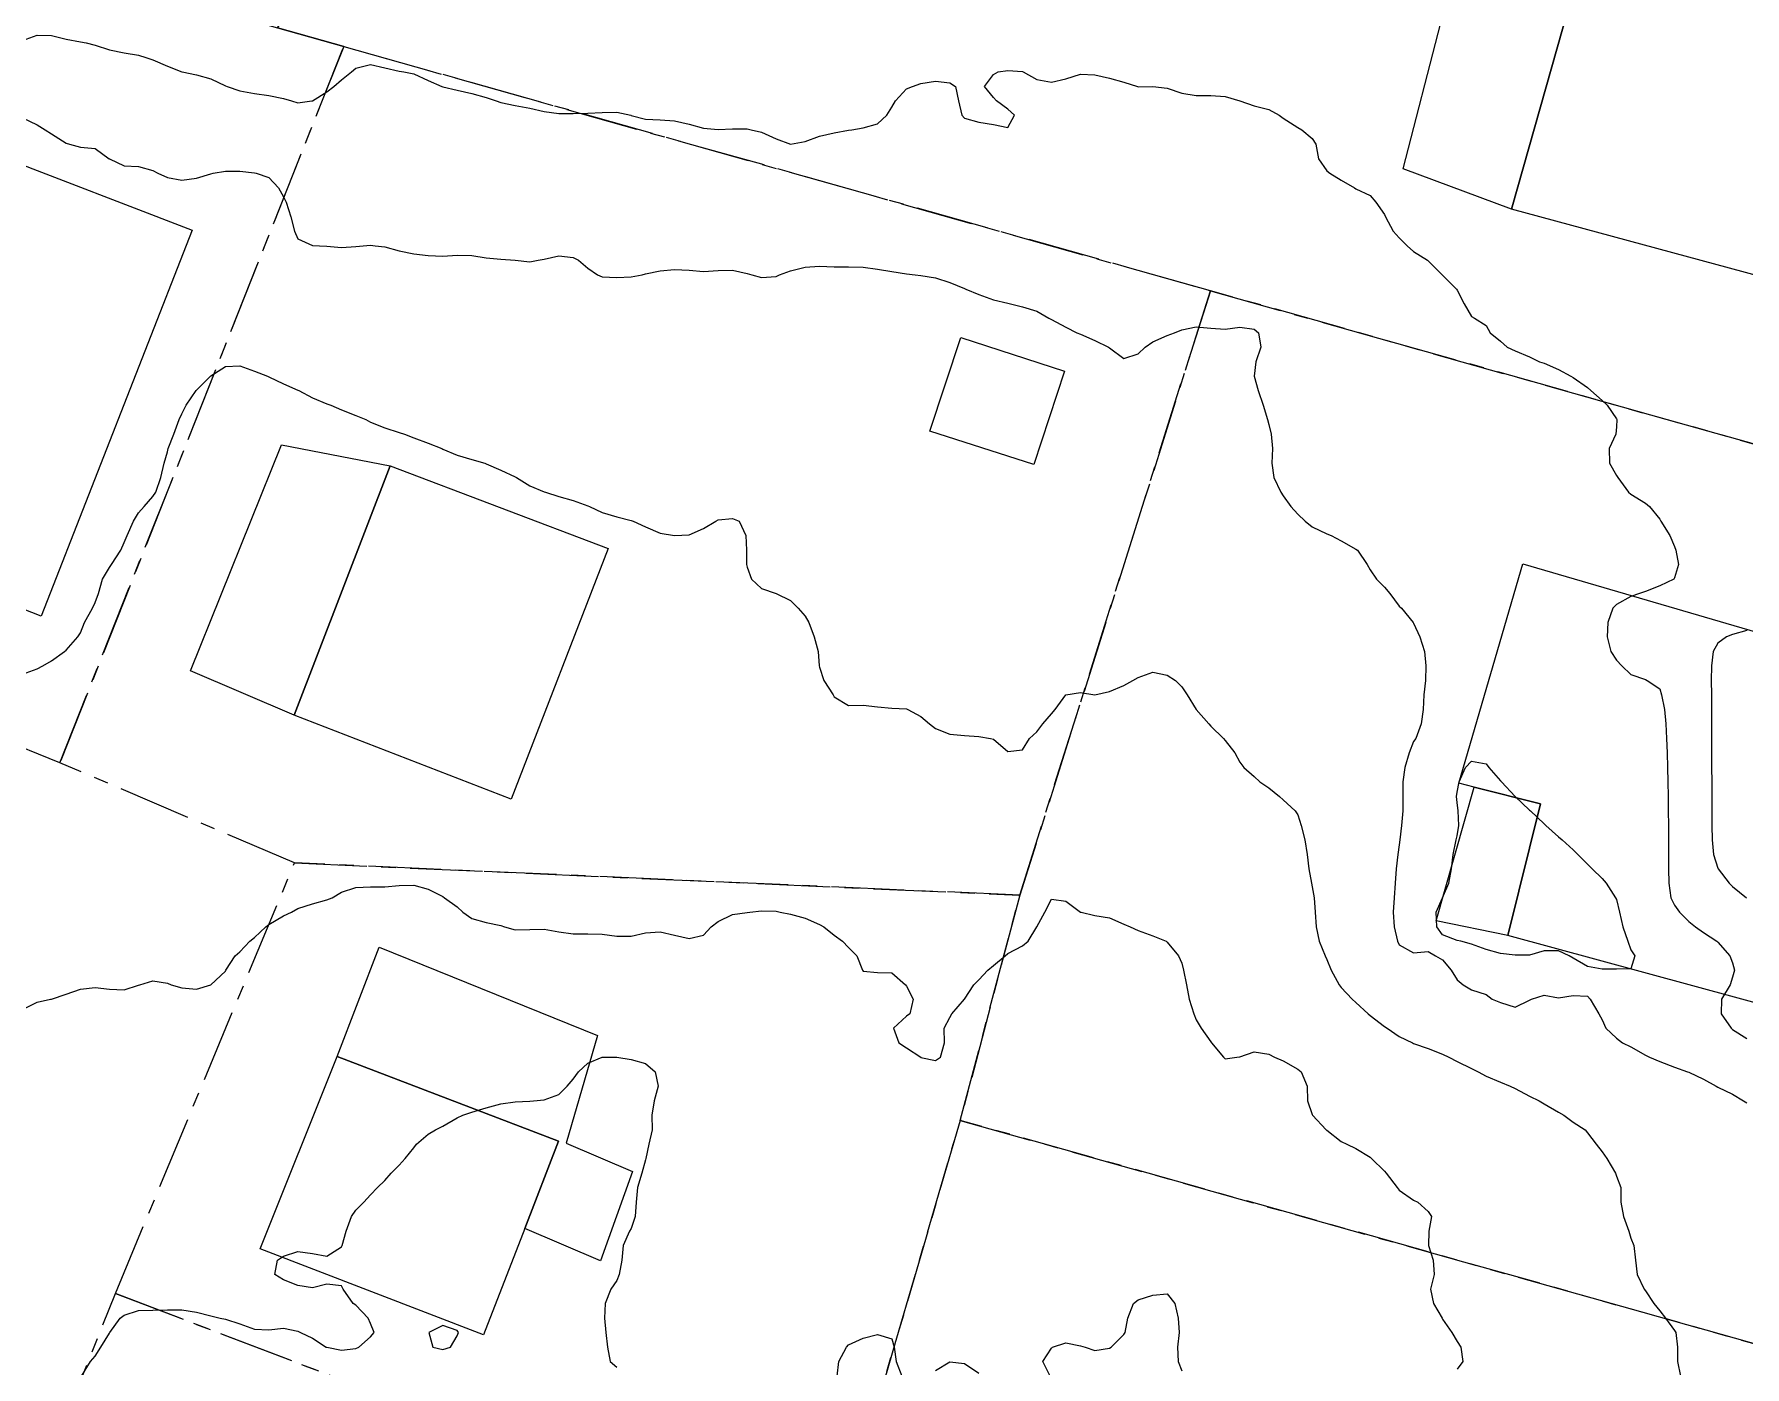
# Model space of a CAD drawing. Header units: centimetres. Extents: x 0 to 642158, y -847 to 649707.
# Drawn here: x 617805.7 to 617864.7, y 621202.1 to 621248 of the extents above; entities that cross this region are included whole.
import ezdxf

# ---------------------------------------------------------------- set-up
doc = ezdxf.new("R2010")
doc.units = ezdxf.units.CM
doc.header["$MEASUREMENT"] = 0
doc.linetypes.add('CENTERX2', pattern=[4, 2.5, -0.5, 0.5, -0.5])
doc.layers.add('SPW_batiments', color=7, linetype='Continuous')
doc.layers.add('SPW_parcellaire cadastral', color=7, linetype='CENTERX2', lineweight=25, true_color=0xff0542)
doc.layers.add('WAL_topographie 0.5', color=253, linetype='Continuous', lineweight=20)

msp = doc.modelspace()

# ---------------------------------------------------------------- linework, layer by layer
at = {"layer": 'SPW_batiments'}
for points in [[(617855.489, 621253.496), (617859.587, 621252.457), (617856.621, 621242.007), (617852.889, 621243.403), (617855.489, 621253.496)], [(617866.253, 621250.574), (617865.753, 621248.574), (617867.32, 621248.058), (617866.953, 621246.474), (617874.12, 621244.225), (617874.032, 621243.927), (617872.27, 621237.959), (617872.221, 621237.791), (617856.621, 621242.007), (617859.587, 621252.457), (617866.253, 621250.574)], [(617811.104, 621241.284), (617805.89, 621227.967), (617795.606, 621232), (617798.389, 621239.1), (617801.922, 621237.716), (617804.344, 621243.892), (617811.104, 621241.284)], [(617841.205, 621236.421), (617840.139, 621233.205), (617836.555, 621234.354), (617837.622, 621237.587), (617841.205, 621236.421)], [(617817.936, 621233.153), (617814.623, 621224.552), (617811.04, 621226.084), (617814.189, 621233.885), (617817.936, 621233.153)], [(617825.456, 621230.303), (617822.107, 621221.653), (617814.623, 621224.552), (617817.936, 621233.153), (617825.456, 621230.303)], [(617869.34, 621226.174), (617869.17, 621225.57), (617868.168, 621222.021), (617867.502, 621219.659), (617866.007, 621214.358), (617856.499, 621216.946), (617857.623, 621221.49), (617855.34, 621222.071), (617854.806, 621222.207), (617857.022, 621229.773), (617869.34, 621226.174)], [(617857.623, 621221.49), (617856.499, 621216.946), (617854.024, 621217.457), (617855.34, 621222.071), (617857.623, 621221.49)], [(617825.092, 621213.503), (617824.008, 621209.786), (617826.292, 621208.803), (617825.193, 621205.719), (617822.576, 621206.836), (617823.742, 621209.853), (617816.101, 621212.78), (617817.557, 621216.552), (617825.092, 621213.503)], [(617823.742, 621209.853), (617822.576, 621206.836), (617821.159, 621203.169), (617813.443, 621206.135), (617816.101, 621212.78), (617823.742, 621209.853)]]:
    msp.add_lwpolyline(points, dxfattribs=at)
at = {"layer": 'SPW_parcellaire cadastral'}
for points in [[(617846.235, 621239.198), (617816.33, 621247.623), (617814.041, 621248.27), (617816.274, 621251.37), (617811.548, 621254.19), (617808.336, 621249.882), (617791.53, 621254.629), (617805.988, 621273.734), (617891.137, 621249.476), (617885.511, 621228.116), (617846.235, 621239.198)], [(617784.555, 621246.521), (617791.53, 621254.629), (617808.336, 621249.882), (617814.041, 621248.27), (617816.33, 621247.623), (617806.539, 621222.912), (617797.05, 621226.716), (617782.354, 621243.962), (617784.555, 621246.521)], [(617846.235, 621239.198), (617839.66, 621218.34), (617814.632, 621219.455), (617806.539, 621222.912), (617816.33, 621247.623), (617846.235, 621239.198)], [(617846.235, 621239.198), (617885.511, 621228.116), (617876.856, 621199.536), (617837.608, 621210.57), (617839.66, 621218.34), (617846.235, 621239.198)], [(617808.454, 621204.598), (617814.632, 621219.455), (617839.66, 621218.34), (617837.608, 621210.57), (617833.11, 621195.189), (617808.454, 621204.598)], [(617876.856, 621199.536), (617869.023, 621172.716), (617829.43, 621182.905), (617833.11, 621195.189), (617837.608, 621210.57), (617876.856, 621199.536)], [(617808.454, 621204.598), (617833.11, 621195.189), (617829.43, 621182.905), (617828.176, 621178.722), (617802.102, 621188.648), (617808.454, 621204.598)]]:
    msp.add_lwpolyline(points, dxfattribs=at)
at = {"layer": 'WAL_topographie 0.5'}
for points in [[(617805.25, 621247.83), (617805.75, 621248.012), (617806.25, 621248.006), (617806.75, 621247.882), (617807.25, 621247.791), (617807.45, 621247.75), (617807.75, 621247.67), (617808.25, 621247.508), (617808.75, 621247.403), (617809.25, 621247.325), (617809.5, 621247.25), (617809.75, 621247.165), (617810.25, 621246.945), (617810.75, 621246.752), (617810.761, 621246.75), (617811.25, 621246.647), (617811.75, 621246.507), (617812.25, 621246.27), (617812.307, 621246.25), (617812.75, 621246.092), (617813.25, 621246.001), (617813.75, 621245.936), (617814.25, 621245.828), (617814.531, 621245.75), (617814.75, 621245.684), (617815.227, 621245.75), (617815.25, 621245.753), (617815.75, 621246.058), (617815.99, 621246.25), (617816.25, 621246.477), (617816.595, 621246.75), (617816.75, 621246.872), (617817.25, 621247.006), (617817.75, 621246.893), (617818.25, 621246.772), (617818.404, 621246.75), (617818.75, 621246.681), (617819.25, 621246.457), (617819.716, 621246.25), (617819.75, 621246.232), (617820.25, 621246.114), (617820.75, 621246.008), (617821.25, 621245.86), (617821.597, 621245.75), (617821.75, 621245.693), (617822.25, 621245.59), (617822.75, 621245.5), (617823.25, 621245.379), (617823.75, 621245.309), (617824.25, 621245.31), (617824.75, 621245.32), (617825.25, 621245.343), (617825.75, 621245.355), (617826.234, 621245.25), (617826.25, 621245.246), (617826.75, 621245.114), (617827.25, 621245.093), (617827.75, 621245.055), (617828.25, 621244.94), (617828.75, 621244.809), (617829.25, 621244.762), (617829.75, 621244.784), (617830.25, 621244.785), (617830.39, 621244.75), (617830.75, 621244.67), (617831.25, 621244.438), (617831.75, 621244.25), (617832.25, 621244.342), (617832.75, 621244.526), (617833.25, 621244.645), (617833.75, 621244.737), (617833.861, 621244.75), (617834.25, 621244.823), (617834.75, 621244.952), (617835.071, 621245.25), (617835.25, 621245.53), (617835.375, 621245.75), (617835.75, 621246.162), (617835.956, 621246.25), (617836.25, 621246.352), (617836.75, 621246.431), (617837.25, 621246.367), (617837.445, 621246.25), (617837.547, 621245.75), (617837.661, 621245.25), (617837.75, 621245.154), (617838.25, 621245.019), (617838.75, 621244.938), (617839.25, 621244.833), (617839.477, 621245.25), (617839.25, 621245.458), (617838.861, 621245.75), (617838.75, 621245.868), (617838.44, 621246.25), (617838.75, 621246.656), (617838.917, 621246.75), (617839.25, 621246.801), (617839.75, 621246.76), (617839.779, 621246.75), (617840.25, 621246.492), (617840.75, 621246.4), (617841.25, 621246.506), (617841.75, 621246.673), (617842.25, 621246.644), (617842.75, 621246.527), (617843.25, 621246.399), (617843.717, 621246.25), (617843.75, 621246.237), (617844.249, 621246.25), (617844.25, 621246.25), (617844.25, 621246.25), (617844.75, 621246.192), (617845.25, 621246.02), (617845.75, 621245.937), (617846.25, 621245.931), (617846.75, 621245.905), (617847.25, 621245.75), (617847.25, 621245.75), (617847.75, 621245.583), (617848.25, 621245.45), (617848.614, 621245.25), (617848.75, 621245.156), (617849.25, 621244.831), (617849.389, 621244.75), (617849.75, 621244.454), (617849.872, 621244.25), (617849.962, 621243.75), (617850.25, 621243.339), (617850.354, 621243.25), (617850.75, 621243.018), (617851.208, 621242.75), (617851.25, 621242.718), (617851.75, 621242.483), (617851.944, 621242.25), (617852.25, 621241.827), (617852.28, 621241.75), (617852.546, 621241.25), (617852.75, 621241.023), (617853.029, 621240.75), (617853.25, 621240.548), (617853.733, 621240.25), (617853.75, 621240.234), (617854.234, 621239.75), (617854.25, 621239.73), (617854.73, 621239.25), (617854.75, 621239.217), (617854.991, 621238.75), (617855.25, 621238.309), (617855.35, 621238.25), (617855.75, 621238), (617855.888, 621237.75), (617856.25, 621237.458), (617856.477, 621237.25), (617856.75, 621237.128), (617857.25, 621236.922), (617857.594, 621236.75), (617857.75, 621236.697), (617858.25, 621236.485), (617858.676, 621236.25), (617858.75, 621236.208), (617859.25, 621235.864), (617859.366, 621235.75), (617859.75, 621235.414), (617859.928, 621235.25), (617860.25, 621234.775), (617860.262, 621234.75), (617860.25, 621234.5), (617860.23, 621234.25), (617859.991, 621233.75), (617860.009, 621233.25), (617860.25, 621232.828), (617860.298, 621232.75), (617860.667, 621232.25), (617860.75, 621232.173), (617861.25, 621231.866), (617861.388, 621231.75), (617861.75, 621231.314), (617861.785, 621231.25), (617862.089, 621230.75), (617862.25, 621230.375), (617862.3, 621230.25), (617862.389, 621229.75), (617862.25, 621229.287), (617862.233, 621229.25), (617861.75, 621229.013), (617861.25, 621228.82), (617861.048, 621228.75), (617860.75, 621228.648), (617860.25, 621228.375), (617860.124, 621228.25), (617859.953, 621227.75), (617859.93, 621227.25), (617860.059, 621226.75), (617860.25, 621226.448), (617860.435, 621226.25), (617860.75, 621225.96), (617861.25, 621225.778), (617861.304, 621225.75), (617861.75, 621225.459), (617861.807, 621225.25), (617861.902, 621224.75), (617861.954, 621224.25), (617861.98, 621223.75), (617861.997, 621223.25), (617862.011, 621222.75), (617862.023, 621222.25), (617862.031, 621221.75), (617862.038, 621221.25), (617862.041, 621220.75), (617862.042, 621220.25), (617862.044, 621219.75), (617862.045, 621219.25), (617862.055, 621218.75), (617862.13, 621218.25), (617862.25, 621217.993), (617862.421, 621217.75), (617862.75, 621217.436), (617862.973, 621217.25), (617863.25, 621217.054), (617863.713, 621216.75), (617863.75, 621216.724), (617864.165, 621216.25), (617864.25, 621216.004), (617864.317, 621215.75), (617864.25, 621215.517), (617864.172, 621215.25), (617863.869, 621214.75), (617863.866, 621214.25), (617864.206, 621213.75), (617864.25, 621213.712), (617864.75, 621213.396)], [(617805.25, 621245.168), (617805.75, 621244.925), (617806.026, 621244.75), (617806.25, 621244.607), (617806.75, 621244.288), (617806.865, 621244.25), (617807.25, 621244.154), (617807.75, 621244.101), (617808.242, 621243.75), (617808.25, 621243.744), (617808.75, 621243.509), (617809.25, 621243.488), (617809.75, 621243.348), (617809.913, 621243.25), (617810.25, 621243.103), (617810.75, 621243.011), (617811.25, 621243.08), (617811.75, 621243.232), (617811.831, 621243.25), (617812.25, 621243.326), (617812.75, 621243.324), (617813.25, 621243.266), (617813.315, 621243.25), (617813.75, 621243.109), (617814.085, 621242.75), (617814.25, 621242.441), (617814.348, 621242.25), (617814.512, 621241.75), (617814.638, 621241.25), (617814.75, 621240.993), (617815.25, 621240.76), (617815.5, 621240.75), (617815.75, 621240.739), (617816.25, 621240.689), (617816.75, 621240.723), (617817, 621240.75), (617817.25, 621240.768), (617817.417, 621240.75), (617817.75, 621240.709), (617818.25, 621240.571), (617818.75, 621240.468), (617819.25, 621240.414), (617819.75, 621240.392), (617820.25, 621240.422), (617820.75, 621240.417), (617821.25, 621240.338), (617821.75, 621240.288), (617822.25, 621240.25), (617822.25, 621240.25), (617822.75, 621240.196), (617823.036, 621240.25), (617823.25, 621240.283), (617823.75, 621240.403), (617824.25, 621240.34), (617824.43, 621240.25), (617824.75, 621239.974), (617825.092, 621239.75), (617825.25, 621239.675), (617825.75, 621239.656), (617826.25, 621239.672), (617826.625, 621239.75), (617826.75, 621239.779), (617827.25, 621239.885), (617827.75, 621239.935), (617828.25, 621239.903), (617828.75, 621239.864), (617829.25, 621239.892), (617829.75, 621239.904), (617830.25, 621239.798), (617830.417, 621239.75), (617830.75, 621239.652), (617831.25, 621239.692), (617831.37, 621239.75), (617831.75, 621239.884), (617832.25, 621240.007), (617832.75, 621240.04), (617833.25, 621240.026), (617833.75, 621240.02), (617834.25, 621240.007), (617834.75, 621239.947), (617835.25, 621239.858), (617835.75, 621239.783), (617836.05, 621239.75), (617836.25, 621239.728), (617836.75, 621239.643), (617837.25, 621239.477), (617837.75, 621239.271), (617837.794, 621239.25), (617838.25, 621239.063), (617838.75, 621238.887), (617839.25, 621238.773), (617839.343, 621238.75), (617839.75, 621238.646), (617840.25, 621238.49), (617840.661, 621238.25), (617840.75, 621238.205), (617841.25, 621237.944), (617841.631, 621237.75), (617841.75, 621237.697), (617842.25, 621237.482), (617842.726, 621237.25), (617842.75, 621237.23), (617843.25, 621236.865), (617843.75, 621237.021), (617843.982, 621237.25), (617844.25, 621237.433), (617844.75, 621237.648), (617844.995, 621237.75), (617845.25, 621237.848), (617845.75, 621237.953), (617846.25, 621237.905), (617846.75, 621237.872), (617847.25, 621237.943), (617847.75, 621237.87), (617847.898, 621237.75), (617847.976, 621237.25), (617847.8, 621236.75), (617847.75, 621236.25), (617847.881, 621235.75), (617848.057, 621235.25), (617848.21, 621234.75), (617848.25, 621234.583), (617848.332, 621234.25), (617848.382, 621233.75), (617848.359, 621233.25), (617848.429, 621232.75), (617848.665, 621232.25), (617848.75, 621232.117), (617849.018, 621231.75), (617849.25, 621231.493), (617849.507, 621231.25), (617849.75, 621231.052), (617850.25, 621230.808), (617850.406, 621230.75), (617850.75, 621230.573), (617851.25, 621230.286), (617851.317, 621230.25), (617851.65, 621229.75), (617851.75, 621229.573), (617851.97, 621229.25), (617852.25, 621228.97), (617852.433, 621228.75), (617852.75, 621228.318), (617852.829, 621228.25), (617853.237, 621227.75), (617853.25, 621227.731), (617853.466, 621227.25), (617853.619, 621226.75), (617853.672, 621226.25), (617853.657, 621225.75), (617853.606, 621225.25), (617853.577, 621224.75), (617853.512, 621224.25), (617853.32, 621223.75), (617853.25, 621223.645), (617853.1, 621223.25), (617852.948, 621222.75), (617852.877, 621222.25), (617852.878, 621221.75), (617852.882, 621221.25), (617852.834, 621220.75), (617852.778, 621220.25), (617852.75, 621220.083), (617852.709, 621219.75), (617852.648, 621219.25), (617852.617, 621218.75), (617852.583, 621218.25), (617852.539, 621217.75), (617852.575, 621217.25), (617852.689, 621216.75), (617852.75, 621216.63), (617853.25, 621216.353), (617853.75, 621216.399), (617854, 621216.25), (617854.25, 621216.113), (617854.544, 621215.75), (617854.75, 621215.425), (617854.956, 621215.25), (617855.25, 621215.071), (617855.75, 621214.912), (617855.964, 621214.75), (617856.25, 621214.64), (617856.75, 621214.481), (617857.25, 621214.72), (617857.321, 621214.75), (617857.75, 621214.89), (617858.25, 621214.803), (617858.75, 621214.883), (617859.25, 621214.857), (617859.336, 621214.75), (617859.64, 621214.25), (617859.75, 621214.036), (617859.878, 621213.75), (617860.25, 621213.413), (617860.457, 621213.25), (617860.75, 621213.104), (617861.25, 621212.826), (617861.393, 621212.75), (617861.75, 621212.598), (617862.25, 621212.406), (617862.705, 621212.25), (617862.75, 621212.235), (617863.25, 621211.997), (617863.693, 621211.75), (617863.75, 621211.718), (617864.25, 621211.47), (617864.635, 621211.25), (617864.75, 621211.174)], [(617805.25, 621225.969), (617805.75, 621226.146), (617805.944, 621226.25), (617806.25, 621226.431), (617806.699, 621226.75), (617806.75, 621226.792), (617807.162, 621227.25), (617807.25, 621227.393), (617807.392, 621227.75), (617807.667, 621228.25), (617807.75, 621228.437), (617807.872, 621228.75), (617808.012, 621229.25), (617808.25, 621229.651), (617808.319, 621229.75), (617808.643, 621230.25), (617808.75, 621230.51), (617808.858, 621230.75), (617809.08, 621231.25), (617809.25, 621231.538), (617809.448, 621231.75), (617809.75, 621232.096), (617809.848, 621232.25), (617810.019, 621232.75), (617810.137, 621233.25), (617810.25, 621233.637), (617810.279, 621233.75), (617810.469, 621234.25), (617810.656, 621234.75), (617810.75, 621234.953), (617810.897, 621235.25), (617811.237, 621235.75), (617811.25, 621235.767), (617811.733, 621236.25), (617811.75, 621236.265), (617812.25, 621236.581), (617812.75, 621236.607), (617813.25, 621236.427), (617813.703, 621236.25), (617813.75, 621236.225), (617814.25, 621235.983), (617814.75, 621235.762), (617814.777, 621235.75), (617815.25, 621235.497), (617815.75, 621235.295), (617815.884, 621235.25), (617816.25, 621235.091), (617816.75, 621234.898), (617817.092, 621234.75), (617817.25, 621234.658), (617817.75, 621234.464), (617818.25, 621234.307), (617818.431, 621234.25), (617818.75, 621234.122), (617819.25, 621233.939), (617819.714, 621233.75), (617819.75, 621233.729), (617820.25, 621233.525), (617820.75, 621233.379), (617821.201, 621233.25), (617821.25, 621233.228), (617821.75, 621233.011), (617822.25, 621232.777), (617822.298, 621232.75), (617822.75, 621232.468), (617823.25, 621232.262), (617823.292, 621232.25), (617823.75, 621232.097), (617824.25, 621231.96), (617824.75, 621231.778), (617824.815, 621231.75), (617825.25, 621231.549), (617825.75, 621231.396), (617826.25, 621231.275), (617826.315, 621231.25), (617826.75, 621231.046), (617827.25, 621230.832), (617827.75, 621230.75), (617828.25, 621230.779), (617828.75, 621230.989), (617829.177, 621231.25), (617829.25, 621231.29), (617829.75, 621231.339), (617829.982, 621231.25), (617830.211, 621230.75), (617830.233, 621230.25), (617830.229, 621229.75), (617830.25, 621229.656), (617830.398, 621229.25), (617830.75, 621228.92), (617831.25, 621228.75), (617831.25, 621228.75), (617831.75, 621228.506), (617832.013, 621228.25), (617832.25, 621227.971), (617832.384, 621227.75), (617832.568, 621227.25), (617832.707, 621226.75), (617832.738, 621226.25), (617832.75, 621226.204), (617832.897, 621225.75), (617833.219, 621225.25), (617833.25, 621225.183), (617833.75, 621224.881), (617834.25, 621224.902), (617834.75, 621224.836), (617835.25, 621224.795), (617835.75, 621224.766), (617835.796, 621224.75), (617836.25, 621224.512), (617836.539, 621224.25), (617836.75, 621224.096), (617837.25, 621223.9), (617837.75, 621223.846), (617838.25, 621223.821), (617838.65, 621223.75), (617838.75, 621223.724), (617839.25, 621223.296), (617839.75, 621223.356), (617840, 621223.75), (617840.25, 621223.974), (617840.455, 621224.25), (617840.75, 621224.593), (617840.876, 621224.75), (617841.25, 621225.25), (617841.25, 621225.25), (617841.75, 621225.334), (617842.25, 621225.25), (617842.75, 621225.365), (617843.25, 621225.577), (617843.565, 621225.75), (617843.75, 621225.856), (617844.25, 621226.042), (617844.75, 621225.928), (617845.036, 621225.75), (617845.25, 621225.528), (617845.433, 621225.25), (617845.75, 621224.75), (617845.75, 621224.75), (617846.185, 621224.25), (617846.25, 621224.177), (617846.687, 621223.75), (617846.75, 621223.674), (617847.083, 621223.25), (617847.25, 621222.932), (617847.388, 621222.75), (617847.75, 621222.441), (617847.947, 621222.25), (617848.25, 621222.042), (617848.618, 621221.75), (617848.75, 621221.634), (617849.162, 621221.25), (617849.25, 621221.11), (617849.364, 621220.75), (617849.492, 621220.25), (617849.576, 621219.75), (617849.631, 621219.25), (617849.724, 621218.75), (617849.75, 621218.63), (617849.813, 621218.25), (617849.85, 621217.75), (617849.888, 621217.25), (617849.995, 621216.75), (617850.192, 621216.25), (617850.25, 621216.125), (617850.407, 621215.75), (617850.676, 621215.25), (617850.75, 621215.156), (617851.124, 621214.75), (617851.25, 621214.637), (617851.676, 621214.25), (617851.75, 621214.191), (617852.25, 621213.81), (617852.338, 621213.75), (617852.75, 621213.465), (617853.205, 621213.25), (617853.25, 621213.229), (617853.75, 621213.056), (617854.25, 621212.85), (617854.467, 621212.75), (617854.75, 621212.608), (617855.25, 621212.357), (617855.475, 621212.25), (617855.75, 621212.1), (617856.25, 621211.886), (617856.583, 621211.75), (617856.75, 621211.668), (617857.25, 621211.407), (617857.578, 621211.25), (617857.75, 621211.143), (617858.25, 621210.854), (617858.436, 621210.75), (617858.75, 621210.51), (617859.167, 621210.25), (617859.25, 621210.142), (617859.546, 621209.75), (617859.75, 621209.487), (617859.92, 621209.25), (617860.219, 621208.75), (617860.25, 621208.65), (617860.398, 621208.25), (617860.405, 621207.75), (617860.488, 621207.25), (617860.679, 621206.75), (617860.75, 621206.512), (617860.843, 621206.25), (617860.904, 621205.75), (617860.968, 621205.25), (617861.201, 621204.75), (617861.25, 621204.69), (617861.539, 621204.25), (617861.75, 621203.996), (617861.939, 621203.75), (617862.25, 621203.325), (617862.296, 621203.25), (617862.359, 621202.75), (617862.357, 621202.25), (617862.456, 621201.75)], [(617864.75, 621227.472), (617864.25, 621227.334), (617864.043, 621227.25), (617863.75, 621227.032), (617863.585, 621226.75), (617863.524, 621226.25), (617863.522, 621225.75), (617863.527, 621225.25), (617863.53, 621224.75), (617863.53, 621224.25), (617863.53, 621223.75), (617863.53, 621223.25), (617863.533, 621222.75), (617863.538, 621222.25), (617863.541, 621221.75), (617863.542, 621221.25), (617863.544, 621220.75), (617863.551, 621220.25), (617863.594, 621219.75), (617863.75, 621219.269), (617863.759, 621219.25), (617864.14, 621218.75), (617864.25, 621218.642), (617864.734, 621218.25)], [(617860.884, 621216.25), (617860.75, 621215.798), (617860.25, 621215.788), (617859.75, 621215.788), (617859.25, 621215.878), (617858.75, 621216.167), (617858.618, 621216.25), (617858.25, 621216.419), (617857.75, 621216.426), (617857.25, 621216.277), (617856.75, 621216.274), (617856.25, 621216.329), (617855.75, 621216.469), (617855.25, 621216.652), (617854.883, 621216.75), (617854.75, 621216.781), (617854.25, 621216.971), (617854.048, 621217.25), (617854.032, 621217.75), (617854.25, 621218.25), (617854.25, 621218.25), (617854.462, 621218.75), (617854.558, 621219.25), (617854.609, 621219.75), (617854.722, 621220.25), (617854.75, 621220.386), (617854.807, 621220.75), (617854.782, 621221.25), (617854.75, 621221.536), (617854.724, 621221.75), (617854.75, 621221.9), (617854.82, 621222.25), (617855.045, 621222.75), (617855.25, 621222.964), (617855.75, 621222.875), (617855.848, 621222.75), (617856.25, 621222.284), (617856.279, 621222.25), (617856.75, 621221.75), (617856.75, 621221.75), (617857.25, 621221.279), (617857.28, 621221.25), (617857.75, 621220.807), (617857.81, 621220.75), (617858.25, 621220.357), (617858.375, 621220.25), (617858.75, 621219.904), (617858.917, 621219.75), (617859.25, 621219.417), (617859.413, 621219.25), (617859.75, 621218.913), (617859.893, 621218.75), (617860.221, 621218.25), (617860.25, 621218.194), (617860.349, 621217.75), (617860.464, 621217.25), (617860.639, 621216.75), (617860.75, 621216.456), (617860.884, 621216.25)], [(617805.25, 621214.394), (617805.75, 621214.648), (617806.208, 621214.75), (617806.25, 621214.758), (617806.75, 621214.93), (617807.25, 621215.093), (617807.75, 621215.16), (617808.25, 621215.096), (617808.75, 621215.071), (617809.25, 621215.237), (617809.292, 621215.25), (617809.75, 621215.384), (617810.25, 621215.303), (617810.383, 621215.25), (617810.75, 621215.148), (617811.25, 621215.095), (617811.75, 621215.25), (617811.75, 621215.25), (617812.25, 621215.714), (617812.269, 621215.75), (617812.591, 621216.25), (617812.75, 621216.383), (617813.096, 621216.75), (617813.25, 621216.886), (617813.648, 621217.25), (617813.75, 621217.33), (617814.25, 621217.634), (617814.528, 621217.75), (617814.75, 621217.881), (617815.25, 621218.043), (617815.75, 621218.177), (617815.93, 621218.25), (617816.25, 621218.443), (617816.75, 621218.601), (617817.25, 621218.632), (617817.75, 621218.634), (617818.25, 621218.676), (617818.75, 621218.683), (617819.25, 621218.547), (617819.75, 621218.296), (617819.814, 621218.25), (617820.25, 621217.938), (617820.436, 621217.75), (617820.75, 621217.537), (617821.25, 621217.402), (617821.75, 621217.291), (617821.882, 621217.25), (617822.25, 621217.149), (617822.75, 621217.161), (617823.25, 621217.167), (617823.75, 621217.075), (617824.25, 621217.01), (617824.75, 621217.01), (617825.25, 621216.997), (617825.75, 621216.925), (617826.25, 621216.929), (617826.75, 621217.039), (617827.25, 621217.08), (617827.75, 621216.963), (617828.25, 621216.844), (617828.75, 621216.962), (617829.011, 621217.25), (617829.25, 621217.437), (617829.75, 621217.679), (617830.25, 621217.738), (617830.35, 621217.75), (617830.75, 621217.804), (617831.25, 621217.789), (617831.393, 621217.75), (617831.75, 621217.685), (617832.25, 621217.545), (617832.75, 621217.328), (617832.902, 621217.25), (617833.25, 621216.959), (617833.545, 621216.75), (617833.75, 621216.534), (617834.042, 621216.25), (617834.227, 621215.75), (617834.25, 621215.724), (617834.75, 621215.673), (617835.25, 621215.667), (617835.713, 621215.25), (617835.75, 621215.2), (617835.981, 621214.75), (617835.87, 621214.25), (617835.75, 621214.169), (617835.307, 621213.75), (617835.485, 621213.25), (617835.75, 621213.072), (617836.24, 621212.75), (617836.25, 621212.745), (617836.75, 621212.636), (617836.925, 621212.75), (617837.061, 621213.25), (617837.05, 621213.75), (617837.25, 621214.117), (617837.317, 621214.25), (617837.75, 621214.75), (617837.75, 621214.75), (617838.071, 621215.25), (617838.25, 621215.419), (617838.556, 621215.75), (617838.75, 621215.919), (617839.157, 621216.25), (617839.25, 621216.331), (617839.75, 621216.592), (617839.945, 621216.75), (617840.25, 621217.25), (617840.25, 621217.25), (617840.525, 621217.75), (617840.75, 621218.2), (617841.25, 621218.134), (617841.75, 621217.759), (617841.781, 621217.75), (617842.25, 621217.638), (617842.75, 621217.564), (617843.25, 621217.338), (617843.464, 621217.25), (617843.75, 621217.123), (617844.25, 621216.939), (617844.71, 621216.75), (617844.75, 621216.715), (617845.136, 621216.25), (617845.25, 621216), (617845.311, 621215.75), (617845.407, 621215.25), (617845.5, 621214.75), (617845.661, 621214.25), (617845.75, 621214.038), (617845.917, 621213.75), (617846.25, 621213.281), (617846.276, 621213.25), (617846.691, 621212.75), (617846.75, 621212.699), (617847.15, 621212.75), (617847.25, 621212.76), (617847.75, 621212.932), (617848.25, 621212.858), (617848.448, 621212.75), (617848.75, 621212.621), (617849.25, 621212.336), (617849.364, 621212.25), (617849.573, 621211.75), (617849.588, 621211.25), (617849.75, 621210.77), (617849.759, 621210.75), (617850.236, 621210.25), (617850.25, 621210.234), (617850.75, 621209.842), (617850.945, 621209.75), (617851.25, 621209.597), (617851.75, 621209.298), (617851.793, 621209.25), (617852.25, 621208.82), (617852.303, 621208.75), (617852.681, 621208.25), (617852.75, 621208.168), (617853.25, 621207.818), (617853.391, 621207.75), (617853.75, 621207.421), (617853.865, 621207.25), (617853.769, 621206.75), (617853.765, 621206.25), (617853.923, 621205.75), (617853.955, 621205.25), (617853.833, 621204.75), (617853.932, 621204.25), (617854.229, 621203.75), (617854.25, 621203.714), (617854.567, 621203.25), (617854.75, 621202.938), (617854.882, 621202.75), (617854.945, 621202.25), (617854.75, 621201.981)], [(617807.288, 621201.75), (617807.593, 621202.25), (617807.75, 621202.44), (617807.945, 621202.75), (617808.25, 621203.223), (617808.265, 621203.25), (617808.622, 621203.75), (617808.75, 621203.854), (617809.25, 621204.008), (617809.75, 621204.024), (617810.25, 621204.036), (617810.75, 621204.032), (617811.25, 621203.949), (617811.75, 621203.828), (617812.063, 621203.75), (617812.25, 621203.709), (617812.75, 621203.553), (617813.25, 621203.364), (617813.75, 621203.344), (617814.25, 621203.402), (617814.75, 621203.299), (617814.839, 621203.25), (617815.25, 621203.057), (617815.726, 621202.75), (617815.75, 621202.74), (617816.25, 621202.639), (617816.75, 621202.704), (617816.854, 621202.75), (617817.25, 621203.102), (617817.383, 621203.25), (617817.25, 621203.558), (617817.179, 621203.75), (617816.75, 621204.191), (617816.663, 621204.25), (617816.31, 621204.75), (617816.25, 621204.857), (617815.75, 621204.917), (617815.25, 621204.798), (617814.75, 621204.875), (617814.25, 621205.066), (617813.96, 621205.25), (617814.043, 621205.75), (617814.25, 621205.89), (617814.75, 621206.05), (617815.25, 621205.979), (617815.75, 621205.88), (617816.25, 621206.204), (617816.276, 621206.25), (617816.417, 621206.75), (617816.596, 621207.25), (617816.75, 621207.472), (617817.028, 621207.75), (617817.25, 621208), (617817.5, 621208.25), (617817.75, 621208.5), (617817.972, 621208.75), (617818.25, 621209.028), (617818.45, 621209.25), (617818.75, 621209.625), (617818.841, 621209.75), (617819.25, 621210.096), (617819.5, 621210.25), (617819.75, 621210.368), (617820.25, 621210.662), (617820.438, 621210.75), (617820.75, 621210.85), (617821.25, 621211), (617821.75, 621211.137), (617822.25, 621211.206), (617822.75, 621211.237), (617822.875, 621211.25), (617823.25, 621211.283), (617823.75, 621211.468), (617824.047, 621211.75), (617824.25, 621211.992), (617824.436, 621212.25), (617824.75, 621212.55), (617825.25, 621212.75), (617825.25, 621212.75), (617825.75, 621212.75), (617825.75, 621212.75), (617826.25, 621212.672), (617826.75, 621212.537), (617827.079, 621212.25), (617827.186, 621211.75), (617827.041, 621211.25), (617826.959, 621210.75), (617826.974, 621210.25), (617826.864, 621209.75), (617826.758, 621209.25), (617826.75, 621209.213), (617826.616, 621208.75), (617826.472, 621208.25), (617826.425, 621207.75), (617826.386, 621207.25), (617826.25, 621206.838), (617826.192, 621206.75), (617825.971, 621206.25), (617825.932, 621205.75), (617825.831, 621205.25), (617825.75, 621205.05), (617825.545, 621204.75), (617825.358, 621204.25), (617825.33, 621203.75), (617825.372, 621203.25), (617825.432, 621202.75), (617825.528, 621202.25), (617825.75, 621202.05)], [(617840.704, 621201.75), (617840.45, 621202.25), (617840.75, 621202.712), (617840.786, 621202.75), (617841.25, 621202.898), (617841.75, 621202.797), (617841.917, 621202.75), (617842.25, 621202.629), (617842.75, 621202.712), (617842.818, 621202.75), (617843.25, 621203.182), (617843.291, 621203.25), (617843.389, 621203.75), (617843.583, 621204.25), (617843.75, 621204.379), (617844.25, 621204.543), (617844.75, 621204.589), (617845.006, 621204.25), (617845.122, 621203.75), (617845.156, 621203.25), (617845.106, 621202.75), (617845.121, 621202.25), (617845.25, 621201.93)], [(617819.75, 621202.667), (617820.012, 621202.75), (617820.25, 621203.135), (617820.291, 621203.25), (617820.25, 621203.325), (617819.75, 621203.495), (617819.271, 621203.25), (617819.406, 621202.75), (617819.75, 621202.667)], [(617833.363, 621201.75), (617833.414, 621202.25), (617833.681, 621202.75), (617833.75, 621202.821), (617834.25, 621203.061), (617834.75, 621203.184), (617835.25, 621203.036), (617835.323, 621202.75), (617835.39, 621202.25), (617835.588, 621201.75)], [(617836.75, 621201.941), (617837.25, 621202.239), (617837.75, 621202.181), (617838.25, 621201.847)]]:
    msp.add_lwpolyline(points, dxfattribs=at)

doc.saveas('drawing.dxf')
